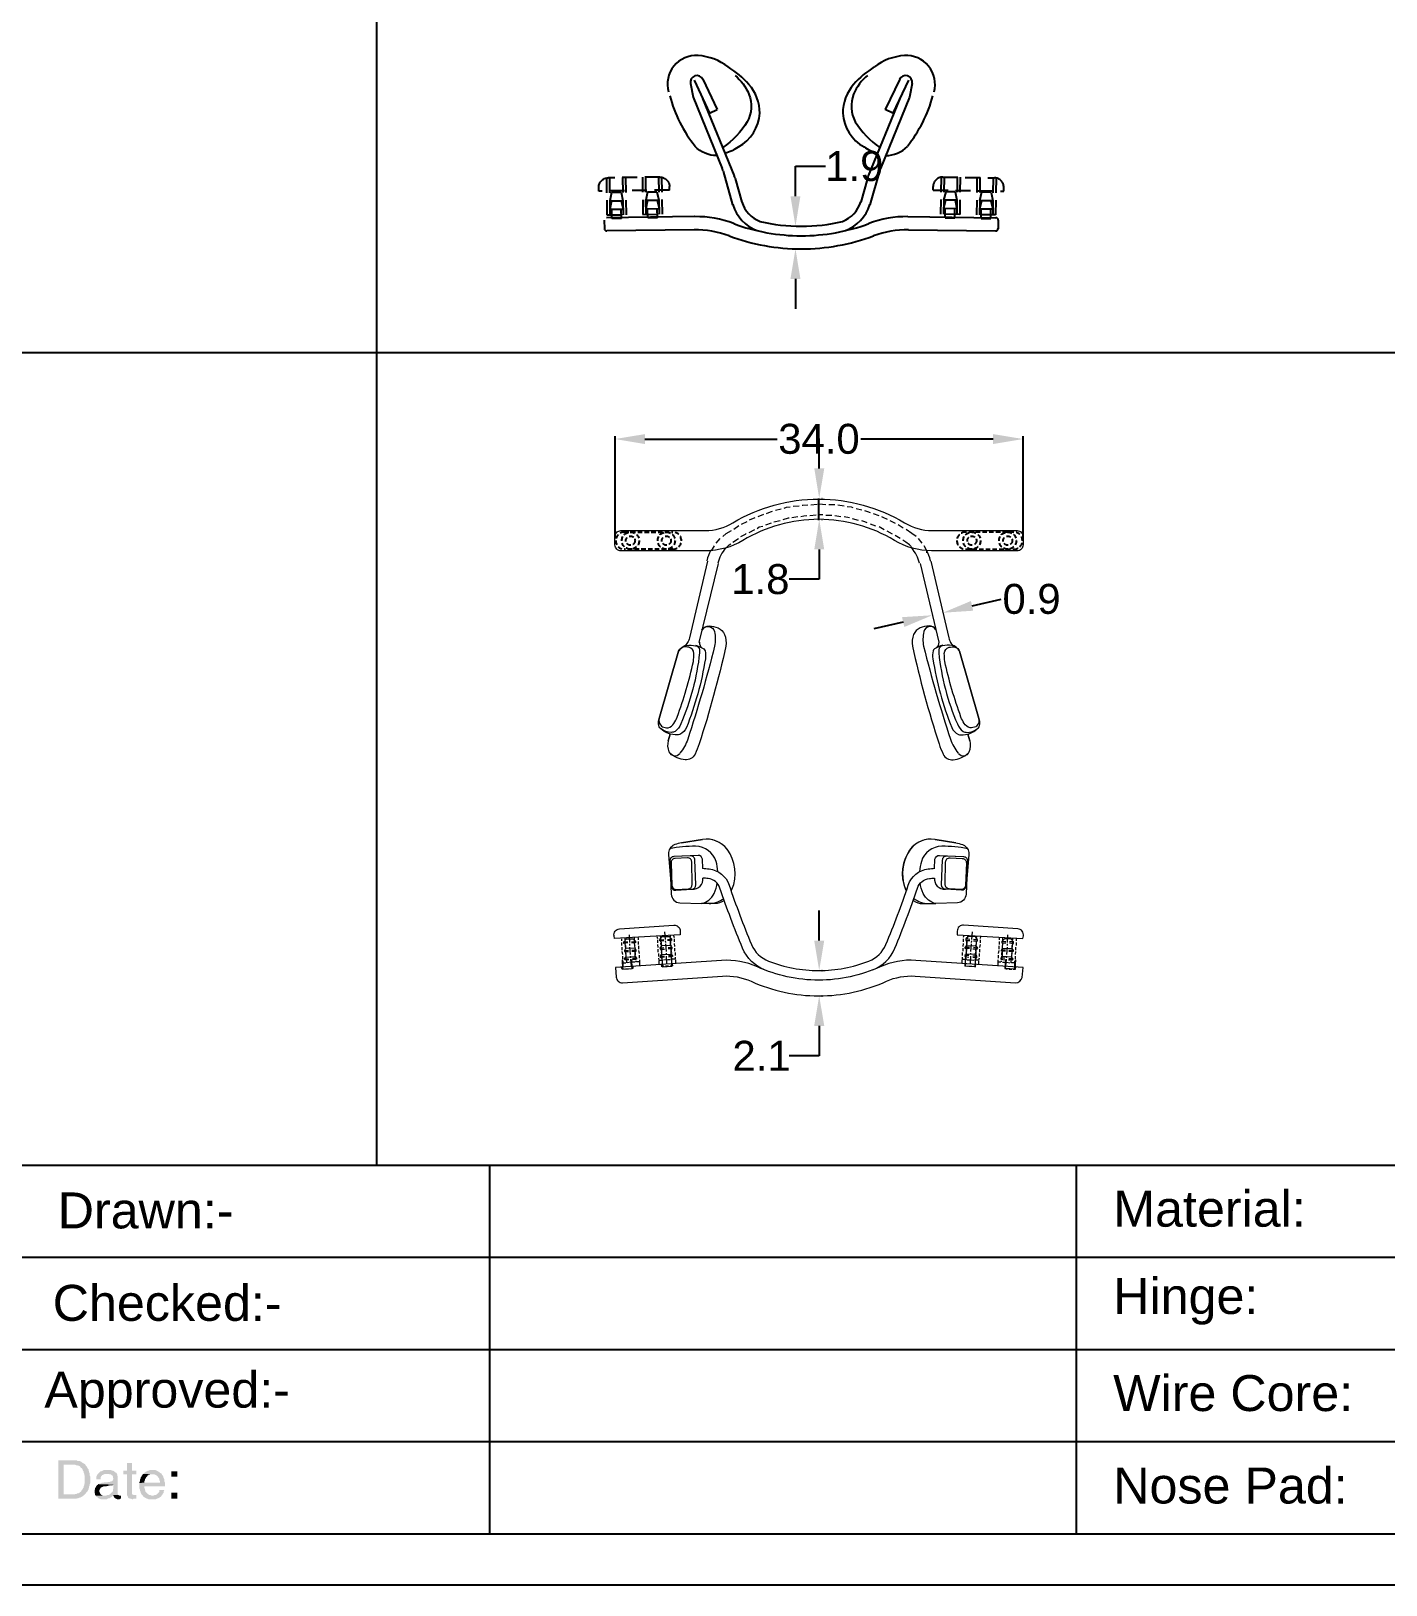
# Model space of a CAD drawing. Header units: inches. Extents: x 3613 to 8393, y -2205 to -794.
# Drawn here: x 7585.8 to 7698.8, y -1185.6 to -1055.9 of the extents above; entities that cross this region are included whole.
import ezdxf

# ---------------------------------------------------------------- set-up
doc = ezdxf.new("R2010")
doc.units = ezdxf.units.IN
doc.header["$MEASUREMENT"] = 0
doc.linetypes.add('HIDDEN2', pattern=[0.1875, 0.125, -0.0625])
for name, color, linetype in [('Dimension', 3, 'Continuous'), ('Hidden Line', 1, 'HIDDEN2'), ('PDF_中心线', 7, 'Continuous'), ('PDF_绘图', 7, 'Continuous'), ('PDF_虚线', 7, 'Continuous')]:
    doc.layers.add(name, color=color, linetype=linetype)
doc.styles.get("Standard").update_dxf_attribs({"font": 'arial.ttf'})
doc.dimstyles.new('Standard$0', dxfattribs={"dimtxt": 2.3, "dimasz": 2, "dimexe": 1, "dimexo": 1, "dimgap": 1, "dimtad": 0, "dimtih": 1, "dimtoh": 1, "dimdec": 1, "dimzin": 0, "dimdsep": 46, "dimtxsty": 'Standard', "dimcen": 0, "dimclrd": 4, "dimclre": 4, "dimclrt": 4, "dimadec": 1, "dimazin": 0, "dimtfac": 1, "dimtdec": 1, "dimtofl": 0, "dimtmove": 0, "dimatfit": 0, "dimfxl": 1, "dimtolj": 1, "dimtzin": 0, "dimarcsym": 0})

# ---------------------------------------------------------------- blocks, each defined once
blk = doc.blocks.new('1414')
at = {"layer": 'Hidden Line', "color": 1, "ltscale": 10}
for p, q in [((989.65, 839.38), (989.61, 836.29)), ((989.9, 839.38), (989.86, 836.28)), ((991, 839.36), (990.96, 836.27)), ((991.25, 839.36), (991.21, 836.26)), ((992.65, 839.34), (992.61, 836.24)), ((992.9, 839.34), (992.86, 836.24)), ((994, 839.32), (993.96, 836.22)), ((994.25, 839.32), (994.21, 836.22)), ((990.04, 838.15), (989.87, 837.45)), ((990.83, 838.14), (990.04, 838.15)), ((990.83, 838.14), (990.97, 837.44)), ((993.03, 838.11), (992.87, 837.41)), ((993.83, 838.1), (993.03, 838.11)), ((993.83, 838.1), (993.97, 837.39)), ((990.02, 837.45), (989.86, 836.75)), ((990.96, 836.74), (989.86, 836.75)), ((990.97, 837.44), (989.87, 837.45)), ((990, 835.98), (990.01, 836.75)), ((990.8, 835.97), (990.81, 836.74)), ((990.82, 837.44), (990.96, 836.74)), ((993.02, 837.41), (992.86, 836.71)), ((993.96, 836.69), (992.86, 836.71)), ((993.97, 837.39), (992.87, 837.41)), ((993, 835.93), (993.01, 836.71)), ((993.8, 835.92), (993.81, 836.7)), ((993.82, 837.4), (993.96, 836.69)), ((991.21, 836.26), (989.61, 836.29)), ((990, 835.98), (990.8, 835.97)), ((994.21, 836.22), (992.61, 836.24)), ((993, 835.93), (993.8, 835.92))]:
    blk.add_line(p, q, dxfattribs=at)
at = {"layer": 'Hidden Line', "color": 7, "ltscale": 10}
for p, q in [((989.8, 839.38), (994.1, 839.32)), ((988.99, 838.29), (988.99, 838.59)), ((988.99, 838.29), (994.89, 838.21)), ((994.89, 838.21), (994.89, 838.51))]:
    blk.add_line(p, q, dxfattribs=at)
for centre, start, end in [((989.79, 838.58), 89.1551, 179.1551), ((994.09, 838.52), 359.1551, 89.1551)]:
    blk.add_arc(centre, 0.8, start, end, dxfattribs=at)
blk = doc.blocks.new('rwq')
for p, q in [((5865.2, 1003.89), (5866.39, 1001.37)), ((5881.62, 1003.89), (5880.42, 1001.37)), ((5864.16, 1003.55), (5864.38, 1002.4)), ((5864.46, 1003.81), (5865.76, 1001.07)), ((5882.35, 1003.81), (5881.06, 1001.07)), ((5882.66, 1003.55), (5882.44, 1002.4)), ((5864.38, 1002.4), (5866.81, 996.44)), ((5865.18, 1002.29), (5867.82, 995.83)), ((5865.76, 1001.07), (5866.39, 1001.37)), ((5881.64, 1002.29), (5879, 995.83)), ((5882.44, 1002.4), (5880.01, 996.44)), ((5881.06, 1001.07), (5880.42, 1001.37)), ((5866.89, 996.23), (5867.68, 993.42)), ((5879.93, 996.23), (5879.14, 993.42)), ((5867.89, 995.62), (5868.45, 993.64)), ((5878.93, 995.62), (5878.37, 993.64)), ((5864.51, 992.43), (5857.17, 992.33)), ((5882.3, 992.43), (5889.65, 992.33)), ((5856.97, 992.12), (5856.98, 991.42)), ((5864.46, 991.33), (5857.19, 991.23)), ((5882.36, 991.33), (5889.63, 991.23)), ((5889.85, 992.12), (5889.84, 991.42))]:
    blk.add_line(p, q)
for points in [[(5867.88, 1004.22, -0.120464), (5869.04, 1002.64, -0.223282), (5868.9, 1000.35, -0.109991), (5866.85, 998.2, -0.109991)], [(5878.94, 1004.22, 0.120464), (5877.78, 1002.64, 0.223282), (5877.92, 1000.35, 0.109991), (5879.97, 998.2, 0.109991)], [(5866.37, 997.53, -0.213114), (5864.55, 998.29)], [(5880.45, 997.53, 0.213114), (5882.26, 998.29)]]:
    blk.add_lwpolyline(points, format="xyb")
for centre, radius, start, end in [((5864.65, 1003.47), 2.41, 86.4518, 195.2181), ((5864.44, 1001.1), 4.79, 53.2306, 85.6965), ((5882.38, 1001.1), 4.79, 94.3035, 126.7694), ((5882.16, 1003.47), 2.41, 344.7819, 93.5482), ((5864.7, 1003.65), 0.551, 25.3753, 190.8221), ((5862.74, 997.8), 8.47, 41.9461, 57.3732), ((5884.07, 997.8), 8.47, 122.6268, 138.0539), ((5882.11, 1003.65), 0.551, 349.1779, 154.6247), ((5866.15, 1001), 3.8, 0.8102, 40.3645), ((5880.67, 1001), 3.8, 139.6355, 179.1898), ((5873.73, 1005.58), 11.71, 195.1907, 218.454), ((5873.09, 1005.58), 11.71, 321.546, 344.8093), ((5866.5, 1001.28), 3.46, 298.9589, 356.2982), ((5880.32, 1001.28), 3.46, 183.7018, 241.0411), ((5865.86, 1001.7), 4.15, 286.6078, 303.8567), ((5880.96, 1001.7), 4.15, 236.1433, 253.3922), ((5864.96, 995.69), 2, 15.8593, 22.193), ((5881.86, 995.69), 2, 157.807, 164.1407), ((5865.97, 995.07), 2, 15.8593, 22.193), ((5880.85, 995.07), 2, 157.807, 164.1407), ((5870.91, 994.42), 2.57, 197.1211, 248.487), ((5875.91, 994.42), 2.57, 291.513, 342.8789), ((5864.58, 983.32), 9.11, 69.4871, 90.3822), ((5870.91, 994.42), 3.37, 197.1211, 249.5512), ((5875.91, 994.42), 3.37, 290.4488, 342.8789), ((5882.24, 983.32), 9.11, 89.6178, 110.5129), ((5889.65, 992.13), 0.2, 359.1551, 89.2054), ((5857.18, 991.43), 0.2, 180.8449, 270.7975), ((5864.58, 983.33), 8, 69.4846, 90.8449), ((5873.41, 1006.93), 16.1, 249.4846, 270), ((5873.41, 1006.93), 15.3, 256.9828, 270), ((5873.41, 1006.93), 15.3, 270, 283.0172), ((5873.41, 1006.93), 16.1, 270, 290.5154), ((5882.24, 983.33), 8, 89.1551, 110.5154), ((5889.64, 991.43), 0.2, 269.2025, 359.1551), ((5873.41, 1006.93), 17.2, 249.4846, 270), ((5873.41, 1006.93), 17.2, 270, 290.5154)]:
    blk.add_arc(centre, radius, start, end)
at = {"xscale": -1}
blk.add_blockref('1414', (6851.4, 156.35), dxfattribs=at)
blk.add_blockref('1414', (4895.42, 156.35))
blk = doc.blocks.new('*D698')
at = {"layer": 'Defpoints', "color": 0, "transparency": 16777216}
for p in [(7649.56, -1072.23), (7649.56, -1072.23), (7649.5, -1074.13)]:
    blk.add_point(p, dxfattribs=at)
at = {"layer": 'Dimension', "color": 3, "lineweight": -2, "transparency": 16777216}
for p, q in [((7649.56, -1069.73), (7649.56, -1067.23)), ((7649.56, -1067.23), (7652.06, -1067.23)), ((7649.75, -1074.13), (7649.81, -1074.13)), ((7649.56, -1076.63), (7649.56, -1079.13))]:
    blk.add_line(p, q, dxfattribs=at)
at = {"layer": 'Dimension', "color": 3, "transparency": 16777216}
for points in [[(7649.14, -1069.73), (7649.97, -1069.73), (7649.56, -1072.23)], [(7649.14, -1076.63), (7649.97, -1076.63), (7649.56, -1074.13)]]:
    blk.add_solid(points, dxfattribs=at)
at = {"layer": 'Dimension', "transparency": 16777216, "insert": (7654.47, -1067.23), "char_height": 2.5, "attachment_point": 5}
blk.add_mtext('\\A1;1.9', dxfattribs=at)
blk = doc.blocks.new('A$C36f8131f')
at = {"layer": 'Hidden Line', "ltscale": 3}
for points in [[(4.82, 17.57), (0.78, 17.57, -1), (0.78, 19.01), (4.82, 19.01, -1)], [(29.25, 17.57), (33.28, 17.57, 1), (33.28, 19.01), (29.25, 19.01, 1)]]:
    blk.add_lwpolyline(points, format="xyb", close=True, dxfattribs=at)
for centre, radius in [((1.29, 18.29), 0.72), ((1.29, 18.29), 0.381), ((4.29, 18.29), 0.72), ((4.29, 18.29), 0.381), ((29.78, 18.29), 0.72), ((29.78, 18.29), 0.381), ((32.77, 18.29), 0.72), ((32.77, 18.29), 0.381)]:
    blk.add_circle(centre, radius, dxfattribs=at)
at = {"layer": 'PDF_绘图', "lineweight": 9}
blk.add_lwpolyline([(7.57, 17.44), (0.5, 17.44, -0.414214), (0, 17.94), (0, 18.63, -0.414214), (0.5, 19.13), (7.52, 19.13, 0.136037), (9.84, 19.78, -0.136037), (17, 21.76, -0.136037), (24.16, 19.78, 0.136037), (26.47, 19.13), (33.55, 19.13, -0.414214), (34.05, 18.63), (34.05, 17.94, -0.414214), (33.55, 17.44), (26.42, 17.44, -0.136785), (23.32, 18.31, 0.136785), (17, 20.07, 0.136785), (10.68, 18.31, -0.136785)], format="xyb", close=True, dxfattribs=at)
for points in [[(7.72, 16.59), (6.21, 10.17, -0.066634), (6.06, 9.79, -0.147675), (5.75, 9.49)], [(25.46, 16.38), (27.01, 9.81, -0.260343), (26.8, 9.34)], [(26.35, 16.59), (27.86, 10.17, 0.066634), (28, 9.79, 0.147675), (28.31, 9.49)], [(7.3, 10.86, -0.285738), (7.85, 11.17, -0.08824), (8.6, 11.01, -0.201455), (9.14, 10.46, -0.126688), (9.25, 9.48, -0.024038), (7.02, 1.33, -0.028722), (6.68, 0.47, -0.317353), (5.85, 0, -0.048539), (5.19, 0.15, -0.078016), (4.58, 0.56)], [(7.26, 10.85, -0.678699), (8.31, 10.7, -0.092645), (8.31, 9.47, -0.018578), (6.07, 1.72, -0.093194), (5.42, 0.55)], [(26.77, 10.86, 0.285738), (26.21, 11.17, 0.08824), (25.46, 11.01, 0.201455), (24.92, 10.46, 0.126688), (24.82, 9.48, 0.024038), (27.04, 1.33, 0.028722), (27.39, 0.47, 0.317353), (28.21, 0, 0.048539), (28.87, 0.15, 0.078016), (29.48, 0.56)], [(26.81, 10.85, 0.678699), (25.76, 10.7, 0.092645), (25.75, 9.47, 0.018578), (28, 1.72, 0.093194), (28.64, 0.55)], [(6.71, 9.57, -0.08387), (7.41, 9.25, -0.168845), (7.52, 9.09, -0.097427), (7.54, 8.43, -0.055606), (5.96, 2.69, -0.198066), (5.41, 2.12, -0.105297), (5.2, 2.07, -0.197086), (3.81, 2.6, -0.179819), (3.63, 2.96, -0.136801), (3.69, 3.44)], [(3.85, 2.86, -0.283847), (3.69, 3.44, 0.275912), (3.83, 2.88, 0.041754), (3.96, 2.76, 0.153343), (4.43, 2.68, 0.212954), (4.92, 3.04, 0.074791), (5.19, 3.57, 0.034384), (6.54, 8.2, 0.027243), (6.59, 8.88, 0.347269), (6.17, 9.39, 0.093581), (5.7, 9.4, 0.249637), (5.3, 9.06, -0.204349), (5.61, 9.37, -0.006761), (5.64, 9.38)], [(5.37, 9.1, -0.288992), (5.96, 9.55, -0.08066), (6.73, 9.52, -0.309666), (7.05, 9.19, -0.074488), (7.05, 8.92, -0.076149), (5.49, 2.99, -0.132303), (5.01, 2.37, -0.125881), (4.72, 2.29, -0.170779), (3.81, 2.6)], [(27.35, 9.57, 0.08387), (26.66, 9.25, 0.168845), (26.55, 9.09, 0.097427), (26.52, 8.43, 0.055606), (28.1, 2.69, 0.198066), (28.65, 2.12, 0.105297), (28.87, 2.07, 0.197086), (30.25, 2.6, 0.179819), (30.44, 2.96, 0.136801), (30.37, 3.44)], [(28.69, 9.1, 0.288992), (28.11, 9.55, 0.08066), (27.33, 9.52, 0.309666), (27.02, 9.19, 0.074488), (27.02, 8.92, 0.076149), (28.57, 2.99, 0.132303), (29.05, 2.37, 0.125881), (29.35, 2.29, 0.170779), (30.25, 2.6)], [(30.22, 2.86, 0.283847), (30.37, 3.44, -0.275912), (30.23, 2.88, -0.041754), (30.1, 2.76, -0.153343), (29.63, 2.68, -0.212954), (29.14, 3.04, -0.074791), (28.87, 3.57, -0.034384), (27.52, 8.2, -0.027243), (27.48, 8.88, -0.347269), (27.89, 9.39, -0.093581), (28.37, 9.4, -0.249637), (28.76, 9.06, 0.204349), (28.45, 9.37, 0.006761), (28.42, 9.38)]]:
    blk.add_lwpolyline(points, format="xyb", dxfattribs=at)
blk.add_lwpolyline([(8.61, 16.38), (7, 9.78)], dxfattribs=at)
for points in [[(3.69, 3.44), (5.3, 9.06)], [(30.37, 3.44), (28.76, 9.06)], [(4.44, 1.58), (4.61, 2.13)], [(29.62, 1.58), (29.45, 2.13)]]:
    blk.add_lwpolyline(points, close=True, dxfattribs=at)
for centre, radius, start, end in [((11.49, 15.73), 3.92, 153.3143, 166.8988), ((11.49, 15.73), 2.98, 139.2023, 166.8988), ((22.5, 15.73), 2.98, 13.1012, 40.7977), ((22.5, 15.73), 3.92, 13.1012, 26.6857), ((45.49, 17.01), 19.49, 178.6539, 179.2457), ((7.58, 9.76), 0.529, 174.342, 232.7124), ((5.68, 1.21), 1.29, 163.0975, 204.4611), ((28.39, 1.21), 1.29, 335.5389, 16.9025), ((5, 0.87), 0.535, 202.2118, 320.1065), ((29.07, 0.87), 0.535, 219.8935, 337.7882)]:
    blk.add_arc(centre, radius, start, end, dxfattribs=at)
at = {"layer": 'PDF_虚线', "lineweight": 9}
for points in [[(13.39, 20.83), (13.86, 20.95)], [(14.11, 21), (14.32, 21.08), (14.62, 21.12)], [(14.87, 21.17), (15.38, 21.21)], [(15.63, 21.25), (15.68, 21.25), (16.1, 21.29)], [(16.35, 21.29), (16.86, 21.33)], [(17.58, 21.29), (17.03, 21.33)], [(18.34, 21.29), (17.84, 21.29)], [(19.11, 21.17), (18.6, 21.25)], [(19.87, 21.04), (19.74, 21.08), (19.36, 21.12)], [(20.59, 20.83), (20.12, 20.95)], [(21.31, 20.61), (21.1, 20.7), (20.84, 20.78)], [(9.92, 19.26), (10.34, 19.56)], [(10.55, 19.68), (11.02, 19.9)], [(11.23, 20.02), (11.7, 20.23)], [(11.87, 19.3), (12.04, 19.43), (12.33, 19.51)], [(11.95, 20.32), (12.42, 20.49)], [(12.59, 19.6), (13.05, 19.77)], [(12.63, 20.57), (12.97, 20.7), (13.14, 20.74)], [(13.26, 19.85), (13.77, 19.98)], [(14.03, 20.06), (14.49, 20.19), (14.53, 20.19)], [(14.75, 20.23), (15.25, 20.32)], [(15.51, 20.32), (15.76, 20.36), (16.02, 20.4)], [(16.27, 20.4), (16.78, 20.45)], [(17.33, 20.45), (17.03, 20.45), (17.03, 20.45)], [(18.09, 20.4), (17.58, 20.4)], [(18.85, 20.28), (18.34, 20.36)], [(19.57, 20.19), (19.11, 20.28)], [(20.33, 19.98), (19.83, 20.11)], [(21.05, 19.77), (20.84, 19.85), (20.59, 19.94)], [(21.77, 19.51), (21.31, 19.68)], [(22.03, 20.36), (21.56, 20.53)], [(22.75, 20.06), (22.37, 20.23), (22.28, 20.28)], [(23.42, 19.73), (22.96, 19.94)], [(24.06, 19.34), (23.64, 19.6)], [(8.44, 18.07), (8.78, 18.46)], [(8.99, 18.63), (9.28, 18.88), (9.71, 19.13)], [(9.83, 18.16), (10.3, 18.46)], [(10.51, 18.63), (10.89, 18.84), (10.94, 18.88)], [(11.19, 18.96), (11.66, 19.22)], [(22.45, 19.18), (22.03, 19.43)], [(23.17, 18.84), (22.7, 19.09)], [(23.81, 18.46), (23.38, 18.71)], [(24.82, 17.65), (24.57, 17.95), (24.27, 18.16), (24.02, 18.33)], [(25.12, 18.63), (24.78, 18.88), (24.31, 19.22)], [(25.63, 18.07), (25.33, 18.46)], [(8.06, 17.44), (8.31, 17.86)], [(9.24, 17.65), (9.54, 17.95), (9.67, 18.03)], [(26.01, 17.44), (25.79, 17.86)]]:
    blk.add_lwpolyline(points, dxfattribs=at)
blk = doc.blocks.new('*D700')
at = {"layer": 'Defpoints', "color": 0, "transparency": 16777216}
for p in [(7634.5, -1090), (7634.5, -1098.49), (7668.55, -1098.49)]:
    blk.add_point(p, dxfattribs=at)
at = {"layer": 'Dimension', "color": 3, "lineweight": -2, "transparency": 16777216}
for p, q in [((7634.5, -1098.24), (7634.5, -1089.75)), ((7637, -1090), (7648.03, -1090)), ((7666.05, -1090), (7655.02, -1090)), ((7668.55, -1098.24), (7668.55, -1089.75))]:
    blk.add_line(p, q, dxfattribs=at)
at = {"layer": 'Dimension', "color": 3, "transparency": 16777216}
for points in [[(7637, -1089.59), (7637, -1090.42), (7634.5, -1090)], [(7666.05, -1089.59), (7666.05, -1090.42), (7668.55, -1090)]]:
    blk.add_solid(points, dxfattribs=at)
at = {"layer": 'Dimension', "transparency": 16777216, "insert": (7651.52, -1090), "char_height": 2.5, "attachment_point": 5}
blk.add_mtext('\\A1;34.0', dxfattribs=at)
blk = doc.blocks.new('*D701')
at = {"layer": 'Defpoints', "color": 0, "transparency": 16777216}
for p in [(7651.5, -1094.96), (7651.5, -1096.71), (7651.54, -1096.71)]:
    blk.add_point(p, dxfattribs=at)
at = {"layer": 'Dimension', "color": 3, "lineweight": -2, "transparency": 16777216}
for p, q in [((7651.54, -1092.46), (7651.54, -1089.96)), ((7651.75, -1094.96), (7651.79, -1094.96)), ((7651.75, -1096.71), (7651.79, -1096.71)), ((7651.54, -1099.21), (7651.54, -1101.71)), ((7651.54, -1101.71), (7649.04, -1101.71))]:
    blk.add_line(p, q, dxfattribs=at)
at = {"layer": 'Dimension', "color": 3, "transparency": 16777216}
for points in [[(7651.13, -1092.46), (7651.96, -1092.46), (7651.54, -1094.96)], [(7651.13, -1099.21), (7651.96, -1099.21), (7651.54, -1096.71)]]:
    blk.add_solid(points, dxfattribs=at)
at = {"layer": 'Dimension', "transparency": 16777216, "insert": (7646.63, -1101.71), "char_height": 2.5, "attachment_point": 5}
blk.add_mtext('\\A1;1.8', dxfattribs=at)
blk = doc.blocks.new('*D702')
at = {"layer": 'Defpoints', "color": 0, "transparency": 16777216}
for p in [(7660.97, -1104.71), (7661.86, -1104.5), (7661.86, -1104.5)]:
    blk.add_point(p, dxfattribs=at)
at = {"layer": 'Dimension', "color": 3, "lineweight": -2, "transparency": 16777216}
for p, q in [((7664.29, -1103.93), (7666.73, -1103.36)), ((7658.54, -1105.28), (7656.11, -1105.85))]:
    blk.add_line(p, q, dxfattribs=at)
at = {"layer": 'Dimension', "color": 3, "transparency": 16777216}
for points in [[(7664.2, -1103.52), (7664.39, -1104.33), (7661.86, -1104.5)], [(7658.45, -1104.87), (7658.64, -1105.69), (7660.97, -1104.71)]]:
    blk.add_solid(points, dxfattribs=at)
at = {"layer": 'Dimension', "transparency": 16777216, "insert": (7669.26, -1103.36), "char_height": 2.5, "attachment_point": 5}
blk.add_mtext('\\A1;0.9', dxfattribs=at)
blk = doc.blocks.new('*D703')
at = {"layer": 'Defpoints', "color": 0, "transparency": 16777216}
for p in [(7651.5, -1134.36), (7651.5, -1136.48), (7651.54, -1136.48)]:
    blk.add_point(p, dxfattribs=at)
at = {"layer": 'Dimension', "color": 3, "lineweight": -2, "transparency": 16777216}
for p, q in [((7651.54, -1131.86), (7651.54, -1129.36)), ((7651.75, -1134.36), (7651.79, -1134.36)), ((7651.75, -1136.48), (7651.79, -1136.48)), ((7651.54, -1138.98), (7651.54, -1141.48)), ((7651.54, -1141.48), (7649.04, -1141.48))]:
    blk.add_line(p, q, dxfattribs=at)
at = {"layer": 'Dimension', "color": 3, "transparency": 16777216}
for points in [[(7651.12, -1131.86), (7651.96, -1131.86), (7651.54, -1134.36)], [(7651.12, -1138.98), (7651.96, -1138.98), (7651.54, -1136.48)]]:
    blk.add_solid(points, dxfattribs=at)
at = {"layer": 'Dimension', "transparency": 16777216, "insert": (7646.73, -1141.48), "char_height": 2.5, "attachment_point": 5}
blk.add_mtext('\\A1;2.1', dxfattribs=at)

msp = doc.modelspace()

# ---------------------------------------------------------------- hatches: boundary and pattern name
at = {"transparency": 33554559}
for points in [[(7589.356, -1175.248), (7588.047, -1175.248), (7588.047, -1178.453), (7589.536, -1178.453), (7589.627, -1178.408), (7589.717, -1178.408), (7589.807, -1178.363), (7589.852, -1178.363), (7589.943, -1178.317), (7590.033, -1178.272), (7590.078, -1178.227), (7590.168, -1178.182), (7590.213, -1178.137), (7590.259, -1178.092), (7588.498, -1178.092), (7588.498, -1175.61), (7589.311, -1175.61), (7590.259, -1175.564), (7590.168, -1175.519), (7590.123, -1175.474), (7590.033, -1175.429), (7589.988, -1175.384), (7589.898, -1175.339), (7589.807, -1175.294), (7589.627, -1175.294), (7589.582, -1175.248), (7589.491, -1175.248)], [(7590.259, -1175.564), (7589.311, -1175.61), (7589.446, -1175.61), (7589.536, -1175.655), (7589.627, -1175.655), (7589.672, -1175.7), (7589.762, -1175.7), (7589.852, -1175.745), (7589.898, -1175.835), (7589.943, -1175.88), (7590.033, -1175.925), (7590.078, -1176.016), (7590.078, -1176.061), (7590.123, -1176.151), (7590.168, -1176.196), (7590.168, -1176.287), (7590.213, -1176.377), (7590.213, -1176.467), (7590.259, -1176.557), (7590.259, -1177.144), (7590.213, -1177.234), (7590.213, -1177.325), (7590.168, -1177.415), (7590.168, -1177.505), (7590.123, -1177.55), (7590.078, -1177.64), (7590.033, -1177.686), (7589.988, -1177.776), (7589.988, -1177.776), (7589.943, -1177.866), (7589.852, -1177.911), (7589.807, -1177.956), (7589.717, -1178.002), (7589.627, -1178.002), (7589.582, -1178.047), (7589.491, -1178.047), (7589.401, -1178.092), (7588.498, -1178.092), (7590.259, -1178.092), (7590.349, -1178.002), (7590.349, -1178.002), (7590.394, -1177.911), (7590.439, -1177.866), (7590.484, -1177.821), (7590.529, -1177.731), (7590.575, -1177.64), (7590.575, -1177.595), (7590.62, -1177.505), (7590.62, -1177.415), (7590.665, -1177.325), (7590.665, -1177.234), (7590.71, -1177.144), (7590.71, -1176.602), (7590.665, -1176.512), (7590.665, -1176.332), (7590.62, -1176.241), (7590.62, -1176.196), (7590.575, -1176.106), (7590.575, -1176.016), (7590.529, -1175.971), (7590.484, -1175.88), (7590.439, -1175.79), (7590.394, -1175.745), (7590.349, -1175.7), (7590.304, -1175.61)], [(7592.921, -1176.332), (7592.109, -1176.377), (7592.29, -1176.377), (7592.335, -1176.422), (7592.425, -1176.422), (7592.47, -1176.467), (7592.56, -1176.512), (7592.605, -1176.602), (7592.605, -1176.693), (7592.651, -1176.783), (7592.651, -1176.783), (7592.605, -1176.873), (7592.605, -1176.918), (7592.56, -1176.964), (7592.47, -1177.009), (7592.425, -1177.009), (7592.335, -1177.054), (7591.838, -1177.099), (7591.703, -1177.099), (7591.613, -1177.144), (7591.522, -1177.189), (7591.477, -1177.189), (7591.387, -1177.234), (7592.651, -1177.279), (7592.651, -1177.595), (7592.605, -1177.686), (7592.605, -1177.821), (7592.56, -1177.866), (7592.47, -1177.956), (7592.425, -1178.002), (7592.38, -1178.047), (7592.335, -1178.092), (7592.244, -1178.137), (7592.154, -1178.137), (7592.064, -1178.182), (7591.161, -1178.182), (7591.206, -1178.272), (7591.297, -1178.317), (7591.342, -1178.363), (7591.387, -1178.408), (7591.477, -1178.453), (7591.522, -1178.453), (7591.613, -1178.498), (7592.109, -1178.498), (7592.154, -1178.453), (7592.244, -1178.408), (7592.335, -1178.408), (7592.38, -1178.363), (7592.47, -1178.317), (7592.56, -1178.227), (7592.56, -1178.227), (7592.651, -1178.137), (7593.057, -1178.137), (7593.012, -1178.047), (7593.012, -1176.602), (7592.967, -1176.512), (7592.967, -1176.422)], [(7592.154, -1176.061), (7591.838, -1176.061), (7591.748, -1176.106), (7591.658, -1176.151), (7591.613, -1176.151), (7591.522, -1176.196), (7591.477, -1176.241), (7591.432, -1176.287), (7591.387, -1176.332), (7591.342, -1176.377), (7591.297, -1176.467), (7591.251, -1176.557), (7591.206, -1176.648), (7591.206, -1176.828), (7591.567, -1176.828), (7591.567, -1176.693), (7591.613, -1176.602), (7591.658, -1176.557), (7591.703, -1176.467), (7591.748, -1176.467), (7591.838, -1176.422), (7591.928, -1176.377), (7592.109, -1176.377), (7592.921, -1176.332), (7592.876, -1176.287), (7592.786, -1176.241), (7592.741, -1176.196), (7592.696, -1176.151), (7592.605, -1176.106), (7592.515, -1176.106), (7592.47, -1176.061), (7592.244, -1176.061)], [(7594.185, -1175.474), (7593.779, -1175.474), (7593.779, -1176.106), (7593.463, -1176.106), (7593.463, -1176.422), (7593.779, -1176.422), (7593.779, -1178.137), (7593.824, -1178.227), (7593.869, -1178.317), (7593.869, -1178.363), (7593.914, -1178.408), (7593.959, -1178.408), (7594.05, -1178.453), (7594.14, -1178.453), (7594.23, -1178.498), (7594.275, -1178.498), (7594.32, -1178.453), (7594.546, -1178.453), (7594.546, -1178.137), (7594.32, -1178.137), (7594.23, -1178.092), (7594.185, -1178.047), (7594.185, -1176.422), (7594.546, -1176.422), (7594.546, -1176.106), (7594.185, -1176.106)], [(7595.9, -1176.061), (7595.674, -1176.061), (7595.584, -1176.106), (7595.539, -1176.106), (7595.449, -1176.151), (7595.359, -1176.196), (7595.313, -1176.241), (7595.223, -1176.287), (7595.178, -1176.332), (7595.133, -1176.377), (7595.9, -1176.422), (7596.081, -1176.422), (7596.171, -1176.467), (7596.261, -1176.512), (7596.306, -1176.557), (7596.351, -1176.602), (7596.351, -1176.602), (7596.397, -1176.693), (7596.442, -1176.738), (7596.487, -1176.828), (7596.487, -1176.918), (7596.532, -1177.009), (7596.532, -1177.099), (7595.223, -1177.099), (7594.817, -1177.144), (7594.817, -1177.595), (7594.862, -1177.686), (7594.862, -1177.776), (7594.907, -1177.866), (7594.907, -1177.911), (7594.952, -1178.002), (7594.997, -1178.092), (7595.043, -1178.137), (7595.088, -1178.182), (7595.9, -1178.182), (7595.81, -1178.182), (7595.72, -1178.137), (7595.629, -1178.137), (7595.584, -1178.092), (7595.494, -1178.047), (7595.449, -1178.002), (7595.404, -1177.956), (7595.359, -1177.911), (7595.313, -1177.866), (7595.313, -1177.776), (7595.268, -1177.731), (7595.268, -1177.64), (7595.223, -1177.505), (7595.223, -1177.415), (7596.938, -1177.415), (7596.938, -1177.099), (7596.893, -1177.009), (7596.893, -1176.828), (7596.848, -1176.738), (7596.803, -1176.648), (7596.803, -1176.602), (7596.758, -1176.512), (7596.712, -1176.467), (7596.667, -1176.377), (7596.622, -1176.332), (7596.532, -1176.287), (7596.487, -1176.241), (7596.397, -1176.196), (7596.351, -1176.151), (7596.261, -1176.106), (7596.171, -1176.061), (7595.99, -1176.061)], [(7597.976, -1176.602), (7597.976, -1176.151), (7597.48, -1176.151), (7597.48, -1176.602)], [(7591.387, -1177.234), (7591.342, -1177.279), (7591.251, -1177.325), (7591.251, -1177.37), (7591.206, -1177.415), (7591.161, -1177.505), (7591.116, -1177.55), (7591.116, -1177.64), (7591.071, -1177.731), (7591.071, -1177.956), (7591.116, -1178.047), (7591.116, -1178.137), (7591.161, -1178.182), (7591.883, -1178.182), (7591.748, -1178.182), (7591.658, -1178.137), (7591.613, -1178.092), (7591.567, -1178.047), (7591.522, -1177.956), (7591.477, -1177.866), (7591.477, -1177.731), (7591.522, -1177.64), (7591.567, -1177.595), (7591.613, -1177.505), (7591.658, -1177.505), (7591.748, -1177.46), (7591.838, -1177.415), (7592.019, -1177.415), (7592.38, -1177.325), (7592.56, -1177.325), (7592.651, -1177.279)], [(7595.133, -1176.377), (7595.088, -1176.422), (7595.043, -1176.512), (7594.997, -1176.557), (7594.952, -1176.648), (7594.907, -1176.693), (7594.907, -1176.783), (7594.862, -1176.873), (7594.862, -1176.964), (7594.817, -1177.054), (7594.817, -1177.144), (7595.223, -1177.099), (7595.223, -1177.009), (7595.268, -1176.918), (7595.268, -1176.828), (7595.313, -1176.783), (7595.359, -1176.693), (7595.404, -1176.648), (7595.449, -1176.602), (7595.494, -1176.512), (7595.584, -1176.467), (7595.629, -1176.467), (7595.72, -1176.422), (7595.9, -1176.422)], [(7593.057, -1178.137), (7592.651, -1178.137), (7592.651, -1178.227), (7593.147, -1178.182), (7593.147, -1178.182)], [(7593.282, -1178.182), (7593.147, -1178.182), (7592.651, -1178.227), (7592.696, -1178.317), (7592.741, -1178.363), (7592.741, -1178.363), (7592.786, -1178.408), (7592.876, -1178.453), (7592.967, -1178.498), (7593.147, -1178.498), (7593.192, -1178.453), (7593.282, -1178.453)], [(7596.893, -1177.731), (7596.487, -1177.731), (7596.487, -1177.866), (7596.442, -1177.911), (7596.351, -1178.002), (7596.306, -1178.047), (7596.261, -1178.092), (7596.171, -1178.137), (7596.081, -1178.137), (7595.99, -1178.182), (7595.088, -1178.182), (7595.133, -1178.272), (7595.223, -1178.317), (7595.268, -1178.363), (7595.359, -1178.408), (7595.449, -1178.453), (7595.494, -1178.453), (7595.584, -1178.498), (7596.171, -1178.498), (7596.261, -1178.453), (7596.351, -1178.408), (7596.397, -1178.408), (7596.487, -1178.363), (7596.532, -1178.317), (7596.622, -1178.272), (7596.667, -1178.182), (7596.712, -1178.137), (7596.758, -1178.047), (7596.803, -1178.002), (7596.848, -1177.911), (7596.848, -1177.821)], [(7597.976, -1178.453), (7597.976, -1177.956), (7597.48, -1177.956), (7597.48, -1178.453)]]:
    msp.add_hatch(color=256, dxfattribs=at).paths.add_polyline_path(points)

# ---------------------------------------------------------------- linework, layer by layer
for p, q in [((7614.605, -894.646), (7614.605, -1150.606)), ((7503.993, -1082.777), (7900.431, -1082.777)), ((7651.497, -1096.764), (7651.497, -1094.956)), ((7491.175, -1181.386), (7900.431, -1181.386))]:
    msp.add_line(p, q)
msp.add_lwpolyline([(7904.469, -1185.646), (7904.469, -888.646), (7484.469, -888.646), (7484.469, -1185.646)], close=True)
for points in [[(7503.993, -1150.606), (7900.431, -1150.606)], [(7624.017, -1150.606), (7624.017, -1181.386)], [(7672.986, -1150.606), (7672.986, -1181.386)], [(7503.993, -1158.279), (7800.123, -1158.279)], [(7503.993, -1165.996), (7853.063, -1165.996)], [(7503.993, -1173.669), (7800.123, -1173.669)]]:
    msp.add_lwpolyline(points)
at = {"layer": 'PDF_中心线', "lineweight": 13}
for points in [[(7635.748, -1132.02), (7635.706, -1131.385)], [(7635.748, -1132.274), (7635.748, -1132.147)], [(7667.246, -1132.02), (7667.288, -1131.385)], [(7667.246, -1132.274), (7667.246, -1132.147)], [(7635.79, -1133.036), (7635.748, -1132.401)], [(7635.833, -1133.29), (7635.79, -1133.163)], [(7635.875, -1134.01), (7635.833, -1133.417)], [(7667.119, -1134.01), (7667.161, -1133.417)], [(7667.161, -1133.29), (7667.203, -1133.163)], [(7667.203, -1133.036), (7667.246, -1132.401)]]:
    msp.add_lwpolyline(points, dxfattribs=at)
at = {"layer": 'PDF_中心线', "lineweight": 9}
for points in [[(7638.711, -1131.766), (7638.669, -1131.131)], [(7638.754, -1132.02), (7638.711, -1131.893)], [(7638.796, -1132.782), (7638.754, -1132.147)], [(7664.198, -1132.782), (7664.24, -1132.147)], [(7664.24, -1132.02), (7664.282, -1131.893)], [(7664.282, -1131.766), (7664.325, -1131.131)], [(7638.796, -1133.036), (7638.796, -1132.909)], [(7638.838, -1133.756), (7638.796, -1133.163)], [(7664.155, -1133.756), (7664.198, -1133.163)], [(7664.198, -1133.036), (7664.198, -1132.909)]]:
    msp.add_lwpolyline(points, dxfattribs=at)
at = {"layer": 'PDF_绘图', "lineweight": 9}
for points in [[(7640.056, -1123.7, 0.0235295), (7639.505, -1123.845, 0.0575649), (7639.287, -1123.972, 0.292374), (7638.957, -1124.714), (7639.2, -1127.349, 0.4049848), (7639.57, -1127.666), (7640.913, -1127.585, 0.4082931), (7641.242, -1127.222), (7641.158, -1125.129, 0.4152309), (7640.793, -1124.793), (7639.411, -1124.853, 0.414496), (7639.077, -1125.218), (7639.2, -1127.993, 0.3875175), (7639.914, -1128.709), (7641.709, -1128.779)], [(7643.085, -1126.092, 0.0579169), (7642.93, -1125.26, 0.3262989), (7641.228, -1123.991, 0.0523809), (7639.066, -1124.196)], [(7644.188, -1127.724, 0.0183299), (7644.252, -1127.592, 0.2752585), (7643.846, -1124.245, 0.2764792), (7641.809, -1123.423)], [(7661.185, -1123.423, 0.2764792), (7659.148, -1124.245, 0.2752585), (7658.742, -1127.592, 0.0183299), (7658.806, -1127.724)], [(7663.927, -1124.196, 0.0523809), (7661.766, -1123.991, 0.3262989), (7660.063, -1125.26, 0.0579169), (7659.909, -1126.092)], [(7662.938, -1123.7, -0.0235295), (7663.489, -1123.845, -0.0575649), (7663.707, -1123.972, -0.292374), (7664.037, -1124.714), (7663.794, -1127.349, -0.4049848), (7663.424, -1127.666), (7662.08, -1127.585, -0.4082931), (7661.752, -1127.222), (7661.836, -1125.129, -0.4152309), (7662.2, -1124.793), (7663.583, -1124.853, -0.414496), (7663.917, -1125.218), (7663.794, -1127.993, -0.3875175), (7663.08, -1128.709), (7661.285, -1128.779)], [(7641.836, -1125.858), (7641.793, -1125.081, 0.4106893), (7641.428, -1124.751), (7639.411, -1124.853)], [(7658.897, -1124.615, 0.1866624), (7658.633, -1127.23, 0.0594883), (7658.818, -1127.691)], [(7661.158, -1125.858), (7661.201, -1125.081, -0.4106893), (7661.566, -1124.751), (7663.583, -1124.853)], [(7643.609, -1128.506, -0.1569581), (7642.81, -1128.779), (7642.259, -1128.779), (7641.709, -1128.779, 0.2349286), (7642.777, -1127.928, 0.0984061), (7643.023, -1127.052)], [(7641.802, -1125.833, -0.0135262), (7642.362, -1125.885, -0.2887992), (7644.018, -1127.228, 0.0163311), (7645.887, -1132.201, 0.2009079), (7647.305, -1133.576, 0.0928797), (7651.497, -1134.362, 0.0928797), (7655.689, -1133.576, 0.2009079), (7657.107, -1132.201, 0.0163311), (7658.976, -1127.228, -0.2887992), (7660.632, -1125.885, -0.0135262), (7661.192, -1125.833)], [(7646.987, -1134.312, -0.2048243), (7645.144, -1132.508, -0.0163221), (7643.257, -1127.489, 0.2888781), (7642.263, -1126.683, 0.0113115), (7641.831, -1126.641)], [(7656.006, -1134.312, 0.2048243), (7657.85, -1132.508, 0.0163221), (7659.737, -1127.489, -0.2888781), (7660.731, -1126.683, -0.0113115), (7661.163, -1126.641)], [(7659.385, -1128.506, 0.1569581), (7660.184, -1128.779), (7660.734, -1128.779), (7661.285, -1128.779, -0.2349286), (7660.217, -1127.928, -0.0984061), (7659.971, -1127.052)]]:
    msp.add_lwpolyline(points, format="xyb", dxfattribs=at)
for points in [[(7641.788, -1123.426), (7640.056, -1123.7)], [(7661.206, -1123.426), (7662.938, -1123.7)]]:
    msp.add_lwpolyline(points, close=True, dxfattribs=at)
for points in [[(7639.617, -1127.594), (7640.613, -1127.547, 0.4068038), (7640.947, -1127.189), (7640.905, -1125.3, 0.4228625), (7640.537, -1124.959), (7639.525, -1125.011, 0.4259721), (7639.175, -1125.375), (7639.25, -1127.258, 0.4164426)], [(7663.377, -1127.594), (7662.381, -1127.547, -0.4068038), (7662.047, -1127.189), (7662.089, -1125.3, -0.4228625), (7662.457, -1124.959), (7663.469, -1125.011, -0.4259721), (7663.819, -1125.375), (7663.743, -1127.258, -0.4164426)], [(7634.877, -1130.883), (7639.405, -1130.573, -0.434428), (7639.939, -1131.072), (7639.939, -1131.385), (7634.454, -1131.699), (7634.421, -1131.48, -0.4524843)], [(7668.117, -1130.883), (7663.589, -1130.573, 0.434428), (7663.055, -1131.072), (7663.055, -1131.385), (7668.54, -1131.699), (7668.573, -1131.48, 0.4524843)], [(7635.129, -1135.381), (7643.469, -1134.831, -0.1231937), (7645.857, -1135.263, 0.1065024), (7651.497, -1136.478, 0.1066298), (7657.143, -1135.261, -0.1233215), (7659.533, -1134.827), (7667.932, -1135.381, 0.4028414), (7668.462, -1134.935), (7668.549, -1134.113), (7659.603, -1133.513, 0.1240388), (7656.622, -1134.056, -0.1070937), (7651.497, -1135.166, -0.1069647), (7646.377, -1134.058, 0.1239907), (7643.398, -1133.517), (7634.555, -1134.113), (7634.596, -1134.909, 0.4181177)]]:
    msp.add_lwpolyline(points, format="xyb", close=True, dxfattribs=at)
for centre, radius, start, end in [((7642.141, -1125.578), 2.18, 26.05406, 99.31642), ((7660.853, -1125.578), 2.18, 80.68358, 153.94594), ((7640.977, -1126.724), 0.861, 266.82354, 5.47135), ((7662.017, -1126.724), 0.861, 174.52865, 273.17646), ((7642.283, -1126.626), 2.154, 271.62077, 306.69287), ((7660.711, -1126.626), 2.154, 233.30713, 268.37923)]:
    msp.add_arc(centre, radius, start, end, dxfattribs=at)
at = {"layer": 'PDF_虚线', "lineweight": 9}
for points in [[(7635.028, -1131.724), (7635.028, -1131.893)], [(7635.028, -1132.02), (7635.028, -1132.274)], [(7635.579, -1132.062), (7635.24, -1132.105), (7635.24, -1131.978), (7635.452, -1131.724), (7636.002, -1131.724), (7636.214, -1131.935)], [(7635.24, -1131.978), (7635.579, -1131.978)], [(7635.325, -1132.105), (7635.367, -1132.528), (7635.282, -1132.697), (7635.282, -1132.782), (7635.621, -1132.782)], [(7635.325, -1131.681), (7635.325, -1131.808)], [(7635.325, -1131.893), (7635.325, -1132.02)], [(7635.325, -1132.062), (7635.325, -1132.189)], [(7635.875, -1131.978), (7636.214, -1131.935), (7636.214, -1132.062), (7635.875, -1132.062)], [(7636.129, -1131.766), (7636.129, -1131.639)], [(7636.129, -1131.935), (7636.129, -1131.808)], [(7636.129, -1132.147), (7636.129, -1132.02)], [(7636.171, -1132.486), (7636.129, -1132.062)], [(7636.171, -1132.316), (7636.129, -1132.189)], [(7636.425, -1131.639), (7636.425, -1131.808)], [(7636.425, -1131.935), (7636.425, -1132.189)], [(7637.992, -1131.512), (7638.034, -1131.681)], [(7638.034, -1131.808), (7638.034, -1132.062)], [(7638.034, -1132.189), (7638.076, -1132.443)], [(7638.584, -1131.893), (7638.246, -1131.893), (7638.246, -1131.808), (7638.415, -1131.512), (7639.008, -1131.512), (7639.219, -1131.724)], [(7638.246, -1131.808), (7638.584, -1131.766)], [(7638.33, -1131.893), (7638.373, -1132.316), (7638.246, -1132.486), (7638.288, -1132.57), (7638.627, -1132.57)], [(7638.33, -1131.597), (7638.288, -1131.512)], [(7638.33, -1131.808), (7638.33, -1131.681)], [(7638.33, -1131.978), (7638.33, -1131.851)], [(7638.33, -1132.189), (7638.33, -1132.062)], [(7638.373, -1132.359), (7638.373, -1132.232)], [(7638.881, -1131.766), (7639.219, -1131.724), (7639.219, -1131.851), (7638.881, -1131.851)], [(7639.092, -1131.427), (7639.092, -1131.554)], [(7639.092, -1131.639), (7639.135, -1131.724)], [(7639.135, -1131.808), (7639.135, -1131.935)], [(7639.135, -1132.274), (7639.135, -1131.851)], [(7639.135, -1131.978), (7639.135, -1132.105)], [(7639.135, -1132.189), (7639.177, -1132.316)], [(7639.389, -1131.427), (7639.431, -1131.597)], [(7639.431, -1131.724), (7639.431, -1131.978)], [(7639.431, -1132.105), (7639.474, -1132.359)], [(7663.563, -1132.105), (7663.52, -1132.359)], [(7663.605, -1131.427), (7663.563, -1131.597)], [(7663.563, -1131.724), (7663.563, -1131.978)], [(7664.409, -1131.893), (7664.748, -1131.893), (7664.748, -1131.808), (7664.579, -1131.512), (7663.986, -1131.512), (7663.774, -1131.724)], [(7664.113, -1131.766), (7663.774, -1131.724), (7663.774, -1131.851), (7664.113, -1131.851)], [(7663.859, -1132.189), (7663.817, -1132.316)], [(7663.901, -1131.639), (7663.859, -1131.724)], [(7663.859, -1131.808), (7663.859, -1131.935)], [(7663.859, -1132.274), (7663.859, -1131.851)], [(7663.859, -1131.978), (7663.859, -1132.105)], [(7663.901, -1131.427), (7663.901, -1131.554)], [(7664.663, -1131.893), (7664.621, -1132.316), (7664.748, -1132.486), (7664.706, -1132.57), (7664.367, -1132.57)], [(7664.748, -1131.808), (7664.409, -1131.766)], [(7664.621, -1132.359), (7664.621, -1132.232)], [(7664.663, -1131.597), (7664.706, -1131.512)], [(7664.663, -1131.808), (7664.663, -1131.681)], [(7664.663, -1131.978), (7664.663, -1131.851)], [(7664.663, -1132.189), (7664.663, -1132.062)], [(7664.96, -1132.189), (7664.917, -1132.443)], [(7665.002, -1131.512), (7664.96, -1131.681)], [(7664.96, -1131.808), (7664.96, -1132.062)], [(7666.568, -1131.639), (7666.568, -1131.808)], [(7666.568, -1131.935), (7666.568, -1132.189)], [(7667.415, -1132.062), (7667.754, -1132.105), (7667.754, -1131.978), (7667.542, -1131.724), (7666.992, -1131.724), (7666.78, -1131.935)], [(7667.119, -1131.978), (7666.78, -1131.935), (7666.78, -1132.062), (7667.119, -1132.062)], [(7666.822, -1132.486), (7666.865, -1132.062)], [(7666.822, -1132.316), (7666.865, -1132.189)], [(7666.865, -1131.766), (7666.865, -1131.639)], [(7666.865, -1131.935), (7666.865, -1131.808)], [(7666.865, -1132.147), (7666.865, -1132.02)], [(7667.669, -1132.105), (7667.627, -1132.528), (7667.711, -1132.697), (7667.711, -1132.782), (7667.373, -1132.782)], [(7667.754, -1131.978), (7667.415, -1131.978)], [(7667.669, -1131.681), (7667.669, -1131.808)], [(7667.669, -1131.893), (7667.669, -1132.02)], [(7667.669, -1132.062), (7667.669, -1132.189)], [(7667.965, -1131.724), (7667.965, -1131.893)], [(7667.965, -1132.02), (7667.965, -1132.274)], [(7635.071, -1132.401), (7635.071, -1132.655)], [(7635.071, -1132.782), (7635.113, -1133.036)], [(7635.087, -1133.478), (7635.129, -1134.24), (7635.129, -1134.07)], [(7635.113, -1133.163), (7635.113, -1133.417)], [(7635.282, -1132.697), (7635.621, -1132.655)], [(7635.663, -1133.459), (7635.325, -1133.459), (7635.282, -1133.375), (7635.409, -1133.248)], [(7635.282, -1133.375), (7635.621, -1133.375)], [(7635.367, -1132.274), (7635.367, -1132.401)], [(7635.367, -1132.443), (7635.367, -1132.57)], [(7635.917, -1132.74), (7636.256, -1132.74), (7636.256, -1132.655), (7636.171, -1132.486), (7635.367, -1132.528)], [(7635.367, -1132.655), (7635.367, -1132.782), (7635.409, -1133.248), (7636.171, -1133.205), (7636.298, -1133.332), (7636.298, -1133.417), (7635.96, -1133.459)], [(7635.367, -1132.824), (7635.409, -1132.951)], [(7635.409, -1133.036), (7635.409, -1133.163)], [(7635.409, -1133.205), (7635.409, -1133.332)], [(7635.409, -1133.417), (7635.452, -1133.544)], [(7635.934, -1134.197), (7635.891, -1133.435)], [(7635.917, -1132.655), (7636.256, -1132.655)], [(7635.96, -1133.332), (7636.298, -1133.332)], [(7636.171, -1132.528), (7636.171, -1132.401)], [(7636.171, -1132.697), (7636.171, -1132.57)], [(7636.171, -1133.205), (7636.171, -1132.74)], [(7636.214, -1132.909), (7636.171, -1132.782)], [(7636.214, -1133.078), (7636.214, -1132.951)], [(7636.214, -1133.29), (7636.214, -1133.163)], [(7636.214, -1133.459), (7636.214, -1133.332)], [(7636.552, -1133.459), (7636.552, -1133.629), (7636.298, -1133.629)], [(7636.468, -1132.316), (7636.468, -1132.57)], [(7636.468, -1132.697), (7636.51, -1132.951)], [(7636.51, -1133.078), (7636.51, -1133.332)], [(7638.076, -1132.57), (7638.076, -1132.824)], [(7638.119, -1132.951), (7638.119, -1133.205)], [(7638.119, -1133.332), (7638.161, -1133.502), (7638.415, -1133.502)], [(7638.246, -1132.486), (7638.584, -1132.443)], [(7638.627, -1133.248), (7638.288, -1133.29), (7638.288, -1133.163), (7638.373, -1133.036)], [(7638.288, -1133.163), (7638.627, -1133.163)], [(7638.923, -1132.528), (7639.262, -1132.528), (7639.262, -1132.443), (7639.135, -1132.274), (7638.373, -1132.316)], [(7638.373, -1132.443), (7638.373, -1132.57), (7638.373, -1133.036), (7639.177, -1132.994), (7639.304, -1133.121), (7639.304, -1133.205), (7638.965, -1133.248)], [(7638.373, -1132.74), (7638.373, -1132.613)], [(7638.415, -1132.951), (7638.373, -1132.824)], [(7638.415, -1133.121), (7638.415, -1132.994)], [(7638.415, -1133.332), (7638.415, -1133.205)], [(7638.415, -1133.248), (7638.457, -1134.052), (7638.415, -1133.84)], [(7638.457, -1133.502), (7638.415, -1133.375)], [(7638.796, -1133.459), (7638.542, -1133.502)], [(7639.135, -1133.459), (7638.881, -1133.459)], [(7638.923, -1132.443), (7639.262, -1132.443)], [(7638.965, -1133.121), (7639.304, -1133.121)], [(7639.177, -1132.359), (7639.177, -1132.486)], [(7639.177, -1132.994), (7639.177, -1132.528)], [(7639.177, -1132.57), (7639.177, -1132.697)], [(7639.177, -1132.74), (7639.219, -1132.867)], [(7639.219, -1132.951), (7639.219, -1133.078)], [(7639.219, -1133.121), (7639.219, -1133.248)], [(7639.262, -1134.01), (7639.219, -1133.205)], [(7639.219, -1133.332), (7639.219, -1133.459)], [(7639.516, -1133.248), (7639.516, -1133.417), (7639.262, -1133.417)], [(7639.474, -1132.486), (7639.474, -1132.74)], [(7639.516, -1132.867), (7639.516, -1133.121)], [(7663.478, -1132.867), (7663.478, -1133.121)], [(7663.478, -1133.248), (7663.478, -1133.417), (7663.732, -1133.417)], [(7663.52, -1132.486), (7663.52, -1132.74)], [(7664.621, -1132.443), (7664.621, -1132.57), (7664.621, -1133.036), (7663.817, -1132.994), (7663.69, -1133.121), (7663.69, -1133.205), (7664.028, -1133.248)], [(7664.028, -1133.121), (7663.69, -1133.121)], [(7664.071, -1132.528), (7663.732, -1132.528), (7663.732, -1132.443), (7663.859, -1132.274), (7664.621, -1132.316)], [(7664.071, -1132.443), (7663.732, -1132.443)], [(7663.732, -1134.01), (7663.774, -1133.205)], [(7663.817, -1132.74), (7663.774, -1132.867)], [(7663.774, -1132.951), (7663.774, -1133.078)], [(7663.774, -1133.121), (7663.774, -1133.248)], [(7663.774, -1133.332), (7663.774, -1133.459)], [(7663.817, -1132.359), (7663.817, -1132.486)], [(7663.817, -1132.994), (7663.817, -1132.528)], [(7663.817, -1132.57), (7663.817, -1132.697)], [(7663.859, -1133.459), (7664.113, -1133.459)], [(7664.198, -1133.459), (7664.452, -1133.502)], [(7664.367, -1133.248), (7664.706, -1133.29), (7664.706, -1133.163), (7664.621, -1133.036)], [(7664.706, -1133.163), (7664.367, -1133.163)], [(7664.748, -1132.486), (7664.409, -1132.443)], [(7664.579, -1133.248), (7664.536, -1134.052), (7664.579, -1133.84)], [(7664.536, -1133.502), (7664.579, -1133.375)], [(7664.579, -1132.951), (7664.621, -1132.824)], [(7664.579, -1133.121), (7664.579, -1132.994)], [(7664.579, -1133.332), (7664.579, -1133.205)], [(7664.875, -1133.332), (7664.833, -1133.502), (7664.579, -1133.502)], [(7664.621, -1132.74), (7664.621, -1132.613)], [(7664.875, -1132.951), (7664.875, -1133.205)], [(7664.917, -1132.57), (7664.917, -1132.824)], [(7666.441, -1133.459), (7666.441, -1133.629), (7666.695, -1133.629)], [(7666.526, -1132.697), (7666.484, -1132.951)], [(7666.484, -1133.078), (7666.484, -1133.332)], [(7666.526, -1132.316), (7666.526, -1132.57)], [(7667.627, -1132.655), (7667.627, -1132.782), (7667.584, -1133.248), (7666.822, -1133.205), (7666.695, -1133.332), (7666.695, -1133.417), (7667.034, -1133.459)], [(7667.034, -1133.332), (7666.695, -1133.332)], [(7667.076, -1132.74), (7666.738, -1132.74), (7666.738, -1132.655), (7666.822, -1132.486), (7667.627, -1132.528)], [(7667.076, -1132.655), (7666.738, -1132.655)], [(7666.78, -1132.909), (7666.822, -1132.782)], [(7666.78, -1133.078), (7666.78, -1132.951)], [(7666.78, -1133.29), (7666.78, -1133.163)], [(7666.78, -1133.459), (7666.78, -1133.332)], [(7666.822, -1132.528), (7666.822, -1132.401)], [(7666.822, -1132.697), (7666.822, -1132.57)], [(7666.822, -1133.205), (7666.822, -1132.74)], [(7667.06, -1134.197), (7667.103, -1133.435)], [(7667.33, -1133.459), (7667.669, -1133.459), (7667.711, -1133.375), (7667.584, -1133.248)], [(7667.711, -1132.697), (7667.373, -1132.655)], [(7667.711, -1133.375), (7667.373, -1133.375)], [(7667.584, -1133.417), (7667.542, -1133.544)], [(7667.627, -1132.824), (7667.584, -1132.951)], [(7667.584, -1133.036), (7667.584, -1133.163)], [(7667.584, -1133.205), (7667.584, -1133.332)], [(7667.627, -1132.274), (7667.627, -1132.401)], [(7667.627, -1132.443), (7667.627, -1132.57)], [(7667.907, -1133.478), (7667.865, -1134.24), (7667.865, -1134.07)], [(7667.923, -1132.782), (7667.881, -1133.036)], [(7667.881, -1133.163), (7667.881, -1133.417)], [(7667.923, -1132.401), (7667.923, -1132.655)], [(7635.129, -1134.24), (7635.934, -1134.197), (7635.891, -1134.028)], [(7635.155, -1133.544), (7635.155, -1133.713), (7635.409, -1133.713)], [(7635.452, -1133.586), (7635.452, -1133.713)], [(7635.79, -1133.671), (7635.536, -1133.713)], [(7636.171, -1133.671), (7635.917, -1133.671)], [(7636.256, -1133.629), (7636.256, -1133.544)], [(7638.457, -1134.052), (7639.262, -1134.01), (7639.219, -1133.798)], [(7664.536, -1134.052), (7663.732, -1134.01), (7663.774, -1133.798)], [(7666.738, -1133.629), (7666.738, -1133.544)], [(7666.822, -1133.671), (7667.076, -1133.671)], [(7667.865, -1134.24), (7667.06, -1134.197), (7667.103, -1134.028)], [(7667.203, -1133.671), (7667.457, -1133.713)], [(7667.542, -1133.586), (7667.542, -1133.713)], [(7667.838, -1133.544), (7667.838, -1133.713), (7667.584, -1133.713)]]:
    msp.add_lwpolyline(points, dxfattribs=at)
at = {"layer": 'PDF_虚线', "lineweight": 13}
for points in [[(7639.558, -1133.459), (7639.558, -1133.756)], [(7663.436, -1133.459), (7663.436, -1133.756)], [(7635.256, -1134.24), (7635.087, -1134.24), (7635.045, -1134.07)], [(7635.155, -1133.756), (7635.155, -1134.052)], [(7635.637, -1134.24), (7635.383, -1134.24)], [(7635.976, -1134.028), (7635.976, -1134.197), (7635.764, -1134.24)], [(7636.552, -1133.671), (7636.552, -1133.967)], [(7638.161, -1133.544), (7638.161, -1133.883)], [(7638.584, -1134.01), (7638.415, -1134.052), (7638.373, -1133.84)], [(7638.965, -1134.01), (7638.711, -1134.01)], [(7639.262, -1133.798), (7639.304, -1133.967), (7639.092, -1134.01)], [(7663.732, -1133.798), (7663.69, -1133.967), (7663.901, -1134.01)], [(7664.028, -1134.01), (7664.282, -1134.01)], [(7664.409, -1134.01), (7664.579, -1134.052), (7664.621, -1133.84)], [(7664.833, -1133.544), (7664.833, -1133.883)], [(7666.441, -1133.671), (7666.441, -1133.967)], [(7667.018, -1134.028), (7667.018, -1134.197), (7667.23, -1134.24)], [(7667.357, -1134.24), (7667.611, -1134.24)], [(7667.738, -1134.24), (7667.907, -1134.24), (7667.949, -1134.07)], [(7667.838, -1133.756), (7667.838, -1134.052)]]:
    msp.add_lwpolyline(points, dxfattribs=at)

# ---------------------------------------------------------------- block references
msp.add_blockref('rwq', (1776.634, -2063.865))
at = {"color": 6}
msp.add_blockref('A$C36f8131f', (7634.499, -1116.773), dxfattribs=at)

# ---------------------------------------------------------------- texts
at = {"width": 34.34827, "attachment_point": 5}
for s, insert, char_height in [('Drawn:-', (7595.33, -1154.408), 2.9997), ('\\pxql;Material:', (7693.25, -1154.264), 2.99966), ('Checked:-', (7597.127, -1162.125), 2.9997), ('\\pxql;Hinge:', (7693.25, -1161.981), 2.99966), ('Approved:-', (7597.127, -1169.798), 2.9997), ('\\pxql; Wire Core:', (7692.083, -1169.654), 2.99966), ('\\pxql;Nose Pad:', (7693.25, -1177.371), 2.99966)]:
    msp.add_mtext(s, dxfattribs=dict(at, insert=insert, char_height=char_height))

# ---------------------------------------------------------------- dimensions: what is measured, and where the dimension line sits
at = {"layer": 'Dimension'}
dim = msp.add_linear_dim(base=(7649.557, -1072.227), p1=(7649.497, -1074.126), p2=(7649.557, -1072.227), angle=90, dimstyle='Standard$0', override={"dimtxt": 2.5, "dimasz": 2.5, "dimexe": 0.25, "dimexo": 0.25, "dimgap": 0.25, "dimclrd": 3, "dimclre": 3, "dimclrt": 256, "dimadec": 2, "dimtdec": 2, "dimatfit": 3}, dxfattribs=at)
dim.commit()
dim.dimension.update_dxf_attribs({"geometry": '*D698', "text_midpoint": (7654.468, -1067.227), "dimtype": 160})
dim = msp.add_linear_dim(base=(7634.49904, -1090.00451), p1=(7668.54898, -1098.4869), p2=(7634.49904, -1098.4869), dimstyle='Standard$0', override={"dimtxt": 2.5, "dimasz": 2.5, "dimexe": 0.25, "dimexo": 0.25, "dimgap": 0.25, "dimclrd": 3, "dimclre": 3, "dimclrt": 256, "dimadec": 2, "dimtdec": 2, "dimatfit": 3}, dxfattribs=at)
dim.commit()
dim.dimension.update_dxf_attribs({"geometry": '*D700', "text_midpoint": (7651.52401, -1090.00451)})
dim = msp.add_linear_dim(base=(7651.542, -1096.707), p1=(7651.497, -1094.956), p2=(7651.497, -1096.707), angle=90, dimstyle='Standard$0', override={"dimtxt": 2.5, "dimasz": 2.5, "dimexe": 0.25, "dimexo": 0.25, "dimgap": 0.25, "dimclrd": 3, "dimclre": 3, "dimclrt": 256, "dimadec": 2, "dimtdec": 2, "dimatfit": 3}, dxfattribs=at)
dim.commit()
dim.dimension.update_dxf_attribs({"geometry": '*D701', "text_midpoint": (7646.632, -1101.707)})
for p1, p2, distance, picture, middle in [((7660.974, -1104.707), (7661.86, -1104.499), 0, '*D702', (7669.255, -1103.355)), ((7651.497, -1134.362), (7651.497, -1136.478), 0.044, '*D703', (7646.735, -1141.478))]:
    dim = msp.add_aligned_dim(p1=p1, p2=p2, distance=distance, dimstyle='Standard$0', override={"dimtxt": 2.5, "dimasz": 2.5, "dimexe": 0.25, "dimexo": 0.25, "dimgap": 0.25, "dimclrd": 3, "dimclre": 3, "dimclrt": 256, "dimadec": 2, "dimtdec": 2, "dimatfit": 3}, dxfattribs=at)
    dim.commit()
    dim.dimension.update_dxf_attribs({"geometry": picture, "text_midpoint": middle})

doc.saveas('drawing.dxf')
